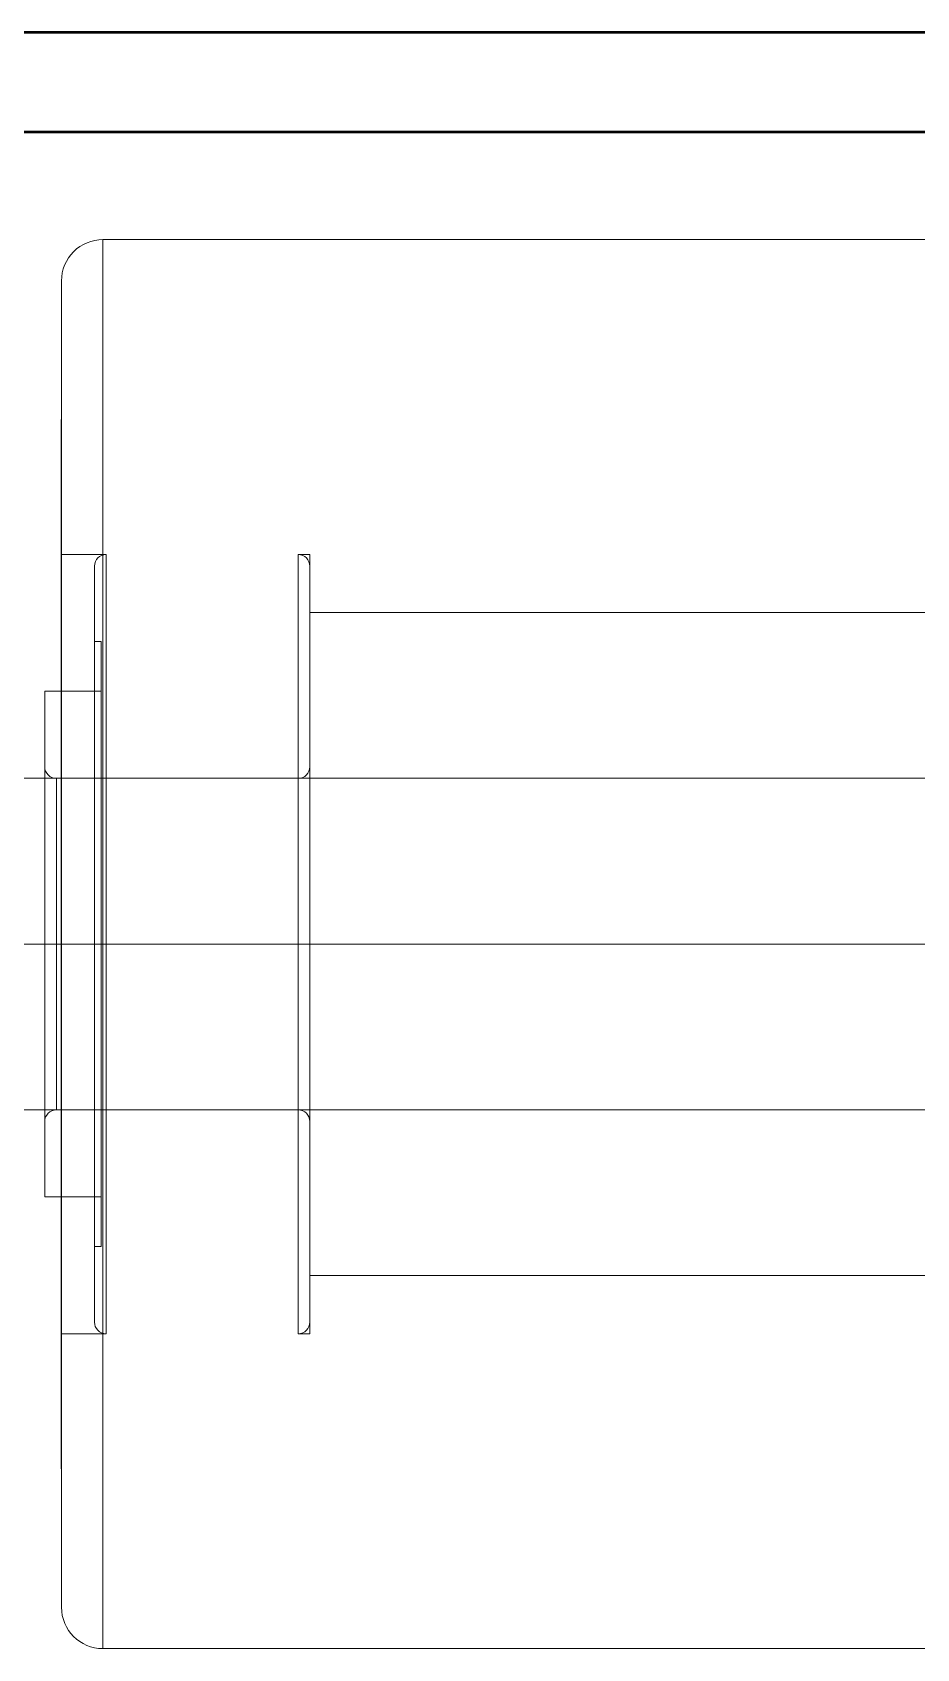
# Model space of a CAD drawing. Header units: millimetres. Extents: x -50460 to 50460, y -35640 to 35640.
# Drawn here: x -33336 to -33282.6, y 25739.4 to 25836.9 of the extents above; entities that cross this region are included whole.
import ezdxf

# ---------------------------------------------------------------- set-up
doc = ezdxf.new("R2010")
doc.units = ezdxf.units.MM
doc.set_wipeout_variables(frame=1)
doc.linetypes.add('点画线', pattern=[18, 12, -2, 2, -2])
for name, color, linetype, lineweight in [('ACADSichtbare Kanten(DIN_Schmid)', 7, 'Continuous', 50), ('EB0', 7, 'Continuous', 15), ('中心线层', 1, '点画线', 18), ('尺寸线层', 4, 'Continuous', 18), ('粗实线层', 7, 'Continuous', 15), ('粗实线层_1', 7, 'Continuous', 15), ('细实线层', 3, 'Continuous', 18)]:
    doc.layers.add(name, color=color, linetype=linetype, lineweight=lineweight)

# ---------------------------------------------------------------- blocks, each defined once
blk = doc.blocks.new('*X994')
at = {"layer": 'EB0'}
for p, q in [((0, 10), (-138.5, 10)), ((0, -10), (-138.5, -10))]:
    blk.add_line(p, q, dxfattribs=at)
at = {"layer": '中心线层', "linetype": '点画线', "lineweight": 18}
blk.add_line((15.5, 0), (-143, 0), dxfattribs=at)
blk = doc.blocks.new('*X1028')
at = {"layer": 'ACADSichtbare Kanten(DIN_Schmid)', "linetype": 'Continuous', "lineweight": 50}
for p, q in [((127.218, 29.411), (297.218, 29.411)), ((127.218, 23.411), (297.218, 23.411))]:
    blk.add_line(p, q, dxfattribs=at)
blk = doc.blocks.new('*X1024')
at = {"layer": '中心线层'}
blk.add_line((-95.286, -88), (-121.286, -88), dxfattribs=at)
at = {"layer": '粗实线层_1'}
blk.add_blockref('*X1028', (-306.218, -62.411), dxfattribs=at)
blk = doc.blocks.new('*X1030')
at = {"layer": '中心线层', "linetype": '点画线', "lineweight": 18}
for p, q in [((-73.6, -42.5), (-77, -42.5)), ((-76, -42.5), (-77, -42.5)), ((-77, -42.5), (-76.3, -42.5)), ((-77, -42.5), (-76.3, -42.5)), ((-73.6, -42.5), (-76, -42.5)), ((-73.3, -42.5), (-76, -42.5)), ((-73.3, -42.5), (-76, -42.5)), ((-75.99, -42.5), (-76, -42.5)), ((-75.99, -42.5), (-76, -42.5)), ((-73.49, -42.5), (-75.99, -42.5)), ((-73.49, -42.5), (-75.99, -42.5)), ((-75.99, -42.5), (-75.99, -42.5)), ((-73.3, -42.5), (-74, -42.5)), ((-73.3, -42.5), (-74, -42.5)), ((-73.6, -42.5), (-74, -42.5)), ((-73.6, -42.5), (-74, -42.5)), ((-3.51, -42.5), (-73.49, -42.5)), ((-3.51, -42.5), (-73.49, -42.5)), ((-61.7, -42.5), (-61, -42.5)), ((-61.7, -42.5), (-61, -42.5)), ((-61, -42.5), (-61.7, -42.5)), ((-61, -42.5), (-61.7, -42.5)), ((-61, -42.5), (-61.7, -42.5)), ((-61, -42.5), (-61.7, -42.5)), ((-16, -42.5), (-61, -42.5)), ((-16, -42.5), (-61, -42.5))]:
    blk.add_line(p, q, dxfattribs=at)
at = {"layer": '粗实线层'}
for p, q in [((-73.49, -42.5), (-73.49, 0)), ((-73.49, 0), (-73.49, -42.5)), ((-3.51, 0), (-73.49, 0)), ((-75.99, -2.5), (-75.99, -42.5)), ((-76, -42.5), (-76, -10.85)), ((-75.99, -10.85), (-76, -10.85)), ((-73.3, -19), (-76, -19)), ((-73.3, -19), (-73.3, -42.5)), ((-61.7, -42.5), (-61.7, -19)), ((-61, -19), (-61.7, -19)), ((-61, -42.5), (-61, -19)), ((-74, -19.7), (-74, -42.5)), ((-61, -22.5), (-61, -42.5)), ((-16, -22.5), (-61, -22.5)), ((-73.6, -24.25), (-74, -24.25)), ((-73.6, -42.5), (-73.6, -24.25)), ((-77, -42.5), (-77, -27.25)), ((-76, -27.25), (-77, -27.25)), ((-73.6, -27.25), (-76, -27.25)), ((-76.3, -32.5), (-76.3, -42.5)), ((-61.7, -32.5), (-76.3, -32.5)), ((-61.7, -32.5), (-61.7, -42.5)), ((-77, -57.75), (-77, -42.5)), ((-76.3, -42.5), (-76.3, -52.5)), ((-61.7, -42.5), (-76.3, -42.5)), ((-61.7, -42.5), (-76.3, -42.5)), ((-76, -74.15), (-76, -42.5)), ((-75.99, -82.5), (-75.99, -42.5)), ((-74, -65.3), (-74, -42.5)), ((-73.6, -42.5), (-73.6, -60.75)), ((-73.49, -42.5), (-73.49, -85)), ((-73.49, -85), (-73.49, -42.5)), ((-73.3, -42.5), (-73.3, -66)), ((-61.7, -42.5), (-61.7, -52.5)), ((-61.7, -66), (-61.7, -42.5)), ((-61, -66), (-61, -42.5)), ((-61, -42.5), (-61, -62.5)), ((-76.3, -52.5), (-61.7, -52.5)), ((-77, -57.75), (-76, -57.75)), ((-76, -57.75), (-73.6, -57.75)), ((-74, -60.75), (-73.6, -60.75)), ((-61, -62.5), (-16, -62.5)), ((-76, -66), (-73.3, -66)), ((-61.7, -66), (-61, -66)), ((-76, -74.15), (-75.99, -74.15)), ((-73.49, -85), (-3.51, -85))]:
    blk.add_line(p, q, dxfattribs=at)
for centre, radius, start, end in [((-73.49, -2.5), 2.5, 90.00002, 180.00062), ((-73.3, -19.7), 0.7, 89.99996, 179.99878), ((-61.7, -19.7), 0.7, 359.99996, 90), ((-76.3, -31.8), 0.7, 180, 270), ((-61.7, -31.8), 0.7, 269.99992, 359.99745), ((-76.3, -53.2), 0.7, 89.99996, 179.99873), ((-61.7, -53.2), 0.7, 0.00004, 90), ((-73.3, -65.3), 0.7, 179.99994, 270), ((-61.7, -65.3), 0.7, 269.99992, 359.99753), ((-73.49, -82.5), 2.5, 180, 270)]:
    blk.add_arc(centre, radius, start, end, dxfattribs=at)
blk = doc.blocks.new('*X947')
blk.add_wipeout([(835, 150), (835, 158.5), (835, 158.5), (836.5, 160), (836.5, 160), (881, 160), (881, 160), (893.5, 160), (893.5, 160), (975, 160), (975, 160), (975, 167.321), (975, 167.321), (986.223, 167.321), (987.5, 162.99), (987.499, 163.143), (987.494, 163.295), (987.487, 163.448), (987.477, 163.6), (987.464, 163.752), (987.448, 163.904), (987.429, 164.055), (987.407, 164.206), (987.382, 164.357), (987.355, 164.507), (987.324, 164.656), (987.291, 164.805), (987.255, 164.953), (987.216, 165.101), (987.174, 165.248), (987.129, 165.394), (987.082, 165.539), (987.032, 165.683), (986.979, 165.826), (986.924, 165.968), (986.865, 166.109), (986.804, 166.249), (986.741, 166.387), (986.674, 166.525), (986.606, 166.661), (986.534, 166.796), (986.46, 166.929), (986.383, 167.061), (986.304, 167.192), (986.223, 167.321), (987.5, 162.99), (987.5, 150), (987.5, 150), (987.5, 137.01), (986.223, 132.679), (986.304, 132.808), (986.383, 132.939), (986.46, 133.071), (986.534, 133.204), (986.606, 133.339), (986.674, 133.475), (986.741, 133.613), (986.804, 133.751), (986.865, 133.891), (986.924, 134.032), (986.979, 134.174), (987.032, 134.317), (987.082, 134.461), (987.129, 134.606), (987.174, 134.752), (987.216, 134.899), (987.255, 135.047), (987.291, 135.195), (987.324, 135.344), (987.355, 135.493), (987.382, 135.643), (987.407, 135.794), (987.429, 135.945), (987.448, 136.096), (987.464, 136.248), (987.477, 136.4), (987.487, 136.552), (987.494, 136.705), (987.499, 136.857), (987.5, 137.01), (986.223, 132.679), (975, 132.679), (975, 132.679), (975, 140), (975, 140), (893.5, 140), (893.5, 140), (881, 140), (881, 140), (836.5, 140), (836.5, 140), (835, 141.5), (835, 141.5)]).dxf.layer = '粗实线层_1'
at = {"layer": '粗实线层_1'}
for name, p in [('*X1024', (984, 238)), ('*X1030', (961.5, 192.5)), ('*X994', (975, 150))]:
    blk.add_blockref(name, p, dxfattribs=at)
blk = doc.blocks.new('*X805')
at = {"layer": '细实线层'}
blk.add_blockref('*X947', (-1515, 4855), dxfattribs=at)

msp = doc.modelspace()

# ---------------------------------------------------------------- block references
at = {"layer": '尺寸线层'}
msp.add_blockref('*X805', (-32704.742, 20776.945), dxfattribs=at)

doc.saveas('drawing.dxf')
